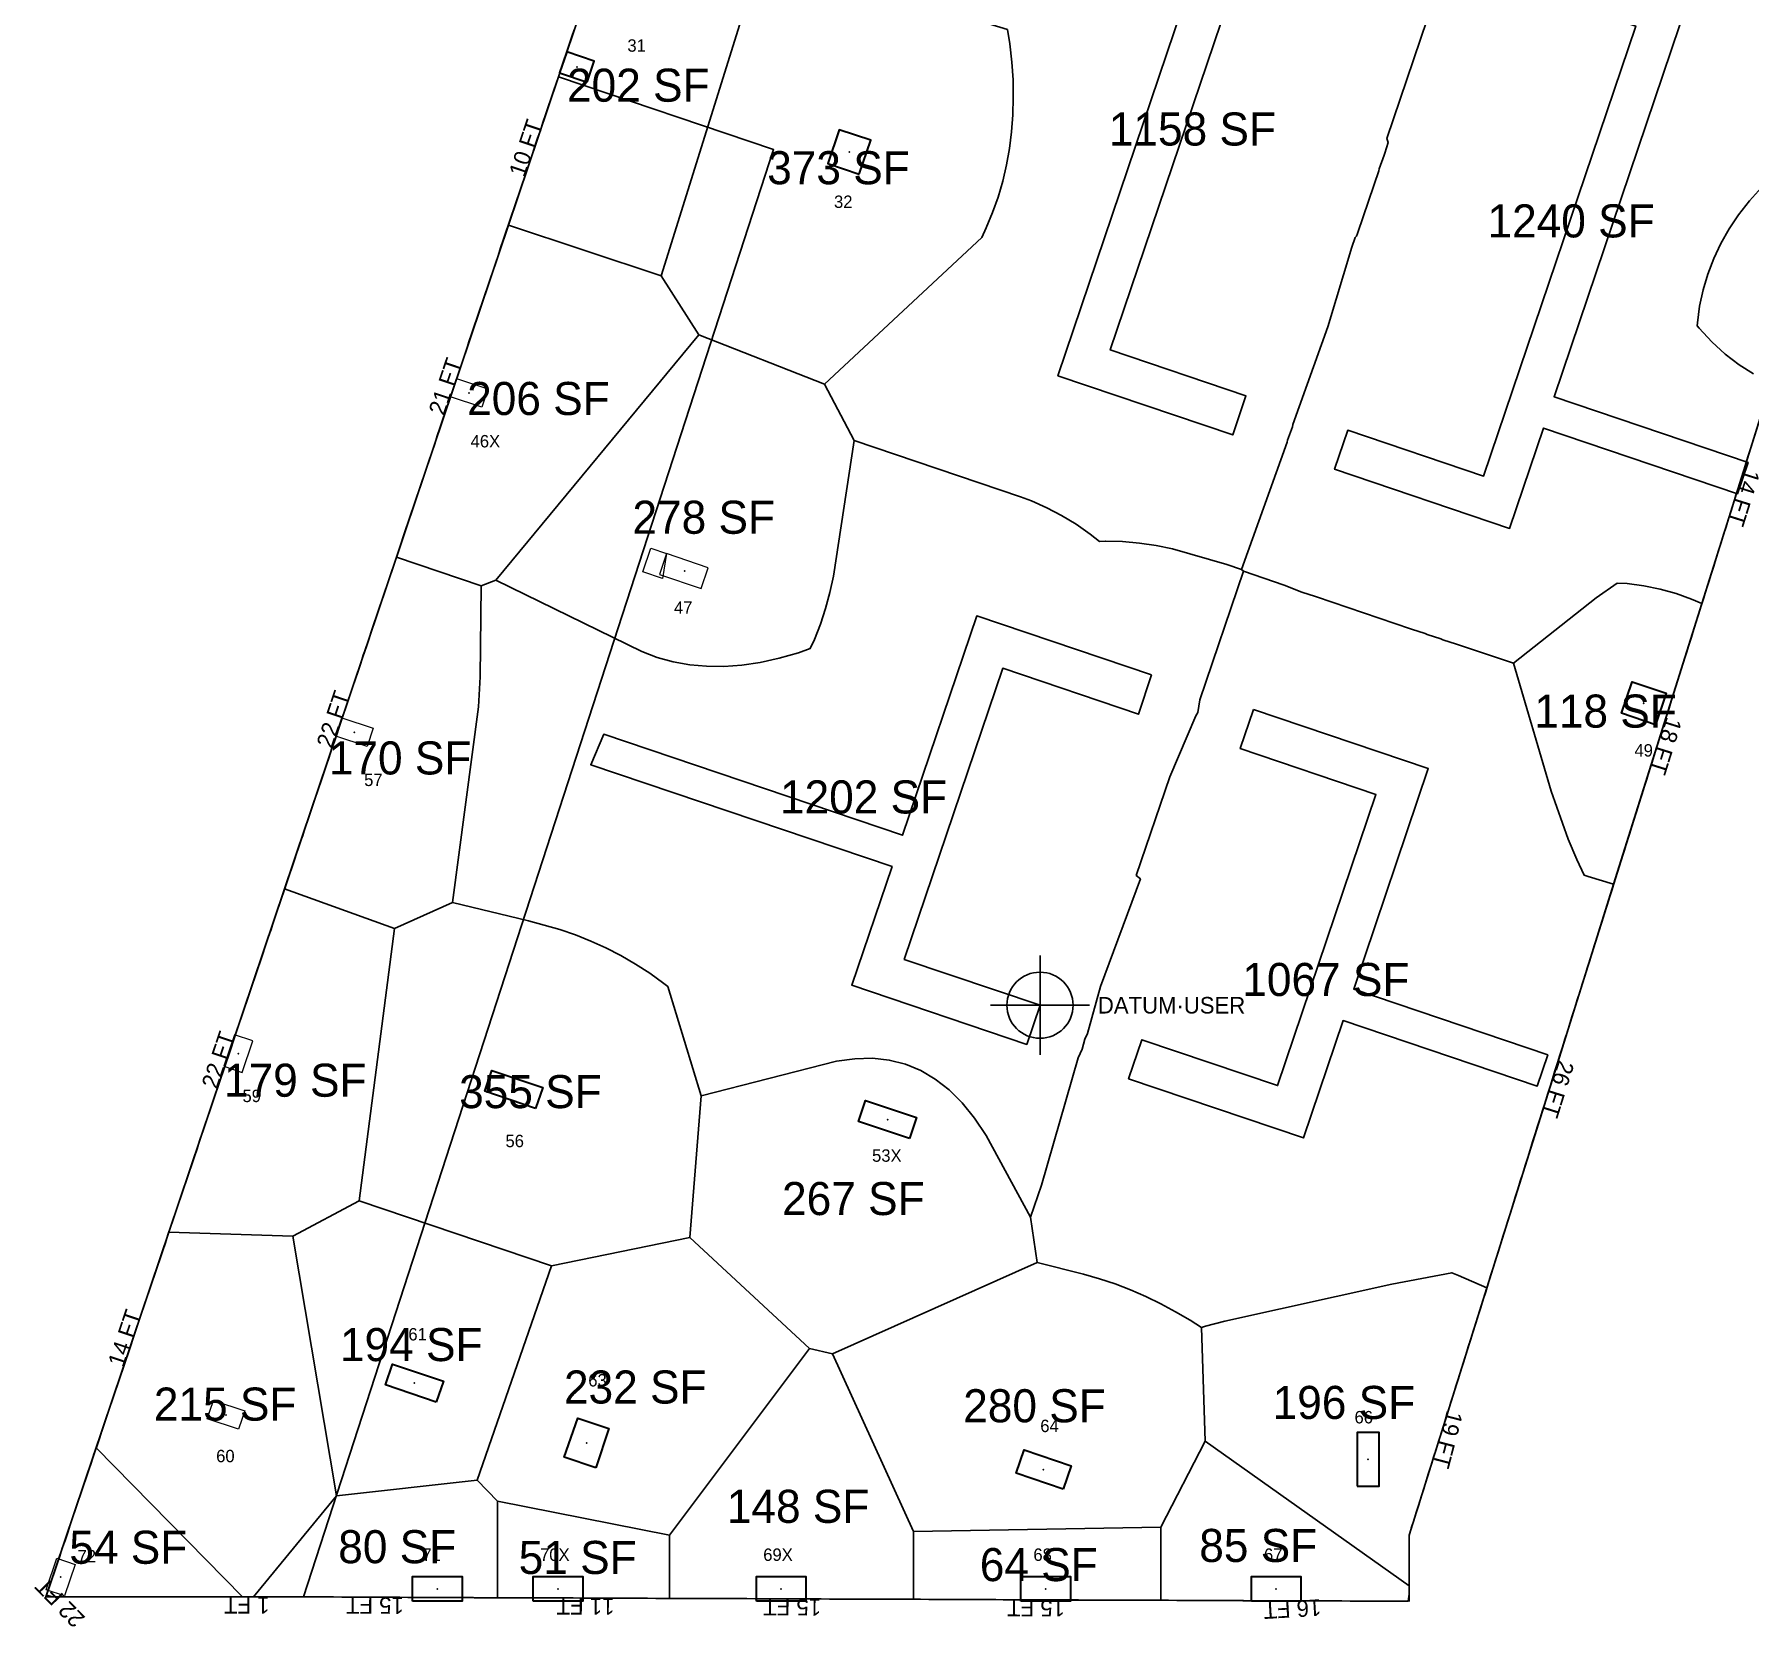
# Model space of a CAD drawing. Header units: metres. Extents: x 29 to 12657, y -13 to 49076.
# Drawn here: x 10442 to 11687, y 11982 to 13138 of the extents above; entities that cross this region are included whole.
import ezdxf
from ezdxf.enums import TextEntityAlignment as Align

# ---------------------------------------------------------------- set-up
doc = ezdxf.new("R2010")
doc.units = ezdxf.units.M
doc.layers.add('COL-IDEN', color=171, linetype='Continuous', lineweight=30)
doc.layers.add('COLS', color=52, linetype='Continuous', lineweight=20)
for name, color, linetype in [('FLOOR_4_AREA_LABELS', 3, 'Continuous'), ('FLOOR_4_BOUNDARY', 5, 'Continuous'), ('FLOOR_4_COLUMNS', 7, 'Continuous'), ('FLOOR_4_DATUM', 4, 'Continuous'), ('FLOOR_4_FASCADE_COLUMNS', 30, 'Continuous'), ('FLOOR_4_FASCADE_WALLS', 4, 'Continuous'), ('FLOOR_4_LARGE_TRIBUTARY', 6, 'Continuous'), ('FLOOR_4_TRIBUTARY_COL_14', 2, 'Continuous'), ('FLOOR_4_TRIBUTARY_COL_15', 2, 'Continuous'), ('FLOOR_4_TRIBUTARY_COL_16', 2, 'Continuous'), ('FLOOR_4_TRIBUTARY_COL_17', 2, 'Continuous'), ('FLOOR_4_TRIBUTARY_COL_18', 2, 'Continuous'), ('FLOOR_4_TRIBUTARY_COL_19', 2, 'Continuous'), ('FLOOR_4_TRIBUTARY_COL_20', 2, 'Continuous'), ('FLOOR_4_TRIBUTARY_COL_22', 2, 'Continuous'), ('FLOOR_4_TRIBUTARY_COL_23', 2, 'Continuous'), ('FLOOR_4_TRIBUTARY_COL_25', 2, 'Continuous'), ('FLOOR_4_TRIBUTARY_COL_28', 2, 'Continuous'), ('FLOOR_4_TRIBUTARY_COL_29', 2, 'Continuous'), ('FLOOR_4_TRIBUTARY_COL_30', 2, 'Continuous'), ('FLOOR_4_TRIBUTARY_COL_31', 2, 'Continuous'), ('FLOOR_4_TRIBUTARY_COL_47', 2, 'Continuous'), ('FLOOR_4_TRIBUTARY_COL_49', 2, 'Continuous'), ('FLOOR_4_TRIBUTARY_COL_54', 2, 'Continuous'), ('FLOOR_4_TRIBUTARY_COL_6', 2, 'Continuous'), ('FLOOR_4_TRIBUTARY_COL_7', 2, 'Continuous'), ('FLOOR_4_TRIBUTARY_COL_8', 2, 'Continuous'), ('FLOOR_4_TRIBUTARY_COL_9', 2, 'Continuous'), ('FLOOR_4_WALL_TRIBUTARY_49', 1, 'Continuous'), ('FLOOR_4_WALL_TRIBUTARY_50', 1, 'Continuous'), ('FLOOR_4_WALL_TRIBUTARY_51', 1, 'Continuous'), ('FLOOR_4_WALL_TRIBUTARY_52', 1, 'Continuous'), ('SLAB-BALCONY', 3, 'Continuous'), ('SLAB-RESIDENTIAL', 6, 'Continuous'), ('WALL', 4, 'Continuous')]:
    doc.layers.add(name, color=color, linetype=linetype)

msp = doc.modelspace()

# ---------------------------------------------------------------- linework, layer by layer
at = {"layer": 'COLS', "lineweight": 30}
for points in [[(10843.2, 13103.1), (10848.4, 13118.3), (10828.5, 13125), (10823.3, 13109.8)], [(11040.8, 13036.3), (11049.1, 13061), (11026.3, 13068.6), (11018, 13044)], [(11618.7, 12636.7), (11594.1, 12645.1), (11601.8, 12667.8), (11626.4, 12659.5)], [(10805.8, 12358.2), (10768.9, 12370.7), (10774, 12385.8), (10811, 12373.3)], [(11077.2, 12336.3), (11040.3, 12348.8), (11045.4, 12364), (11082.4, 12351.5)], [(10733.8, 12145.1), (10696.9, 12157.6), (10702, 12172.7), (10738.9, 12160.2)], [(10849.5, 12097.4), (10826.7, 12105), (10836.4, 12133.5), (10859.1, 12125.8)], [(11402.2, 12084.1), (11418.2, 12084.1), (11418.2, 12123.1), (11402.2, 12123.1)], [(11188.7, 12081.9), (11154.6, 12093.4), (11160.4, 12110.4), (11194.5, 12098.9)], [(10716.5, 12000.5), (10716.5, 12018.5), (10752.5, 12018.5), (10752.5, 12000.5)], [(10804.1, 12000.5), (10804.1, 12018.5), (10840.1, 12018.5), (10840.1, 12000.5)], [(10966.1, 12000.5), (10966.1, 12018.5), (11002.1, 12018.5), (11002.1, 12000.5)], [(11158.1, 12000.5), (11158.1, 12018.5), (11194.1, 12018.5), (11194.1, 12000.5)], [(11325.4, 12000.5), (11325.4, 12018.5), (11361.4, 12018.5), (11361.4, 12000.5)]]:
    msp.add_lwpolyline(points, close=True, dxfattribs=at)
at = {"layer": 'COLS'}
for points in [[(10823.6, 13110.6), (10829.4, 13127.7)], [(10766.8, 12867.2), (10744, 12874.8), (10748.5, 12888.1), (10771.2, 12880.4)], [(10898, 12742.9), (10883.7, 12747.7), (10889.5, 12764.8), (10900.8, 12761), (10895.7, 12745.8), (10926, 12735.6), (10931.2, 12750.7), (10900.8, 12761)], [(10683.5, 12620.9), (10660.8, 12628.5), (10665.2, 12641.8), (10688, 12634.1)], [(10592.9, 12384.4), (10600.6, 12407.2), (10587.3, 12411.6), (10579.6, 12388.9)], [(10590.3, 12125.4), (10567.5, 12133), (10572, 12146.3), (10594.8, 12138.6)], [(10464, 12004.4), (10450.7, 12008.9), (10458.4, 12031.7), (10471.7, 12027.2)]]:
    msp.add_lwpolyline(points, close=True, dxfattribs=at)
at = {"layer": 'FLOOR_4_BOUNDARY'}
msp.add_lwpolyline([(10822.4, 13107), (11008, 13656.2), (11028.3, 13716.2), (11115.7, 13716.2), (11637.7, 13716.2), (11636.2, 13598.2), (12634.3, 13596.3), (12634.2, 13052.2), (12634.2, 12926.2), (12519, 12926.2), (12519, 12926.2), (11715.8, 12926.2), (11439.9, 12048.5), (11439.9, 12000.5), (10637.5, 12003.6), (10450.4, 12003.6), (10822.4, 13107)], close=True, dxfattribs=at)
at = {"layer": 'FLOOR_4_COLUMNS'}
for p in [(10835.9, 13114), (11033.6, 13052.5), (10757.6, 12877.6), (10914.1, 12748.2), (11610.2, 12652.3), (10674.4, 12631.3), (10590.1, 12398), (10789.9, 12372), (11061.3, 12350.1), (10717.9, 12158.9), (10581.2, 12135.8), (10842.9, 12115.4), (11410.2, 12103.6), (11174.5, 12096.1), (10461.2, 12018.1), (10734.5, 12009.5), (10822.1, 12009.5), (10984.1, 12009.5), (11176.1, 12009.5), (11343.4, 12009.5)]:
    msp.add_point(p, dxfattribs=at)
at = {"layer": 'FLOOR_4_DATUM'}
for p, q in [((11172, 12397.1), (11172, 12469.1)), ((11136, 12433.1), (11208, 12433.1))]:
    msp.add_line(p, q, dxfattribs=at)
msp.add_circle((11172, 12433.1), 24, dxfattribs=at)
at = {"layer": 'FLOOR_4_FASCADE_COLUMNS'}
for points in [[(10822.4, 13107), (10824.3, 13112.7), (10826.2, 13118.4), (10828.1, 13124), (10830.1, 13129.7), (10832, 13135.4), (10833.9, 13141.1)], [(10786.3, 12999.8), (10788.2, 13005.5), (10790.1, 13011.2), (10792, 13016.9), (10793.9, 13022.6), (10795.8, 13028.3), (10797.8, 13033.9), (10799.7, 13039.6), (10801.6, 13045.3), (10803.5, 13051), (10805.4, 13056.7), (10807.3, 13062.4), (10809.3, 13068.1), (10811.2, 13073.7), (10813.1, 13079.4), (10815, 13085.1), (10816.9, 13090.8), (10818.8, 13096.5), (10820.8, 13102.2), (10822.4, 13107)], [(10705.8, 12761), (10707.7, 12766.7), (10709.6, 12772.4), (10711.5, 12778.1), (10713.4, 12783.8), (10715.3, 12789.5), (10717.3, 12795.1), (10719.2, 12800.8), (10721.1, 12806.5), (10723, 12812.2), (10724.9, 12817.9), (10726.8, 12823.6), (10728.8, 12829.3), (10730.7, 12834.9), (10732.6, 12840.6), (10734.5, 12846.3), (10736.4, 12852), (10738.3, 12857.7), (10740.3, 12863.4), (10742.2, 12869.1), (10744.1, 12874.7), (10746, 12880.4), (10747.9, 12886.1), (10749.8, 12891.8), (10751.8, 12897.5), (10753.7, 12903.2), (10755.6, 12908.9), (10757.5, 12914.5), (10759.4, 12920.2), (10761.3, 12925.9), (10763.3, 12931.6), (10765.2, 12937.3), (10767.1, 12943), (10769, 12948.7), (10770.9, 12954.3), (10772.8, 12960), (10774.8, 12965.7), (10776.7, 12971.4), (10778.6, 12977.1), (10780.5, 12982.8), (10782.4, 12988.5), (10784.3, 12994.1), (10786.3, 12999.8)], [(10623.3, 12516.5), (10625.3, 12522.2), (10627.2, 12527.9), (10629.1, 12533.6), (10631, 12539.3), (10632.9, 12545), (10634.8, 12550.7), (10636.8, 12556.3), (10638.7, 12562), (10640.6, 12567.7), (10642.5, 12573.4), (10644.4, 12579.1), (10646.3, 12584.8), (10648.3, 12590.5), (10650.2, 12596.1), (10652.1, 12601.8), (10654, 12607.5), (10655.9, 12613.2), (10657.8, 12618.9), (10659.8, 12624.6), (10661.7, 12630.3), (10663.6, 12635.9), (10665.5, 12641.6), (10667.4, 12647.3), (10669.3, 12653), (10671.3, 12658.7), (10673.2, 12664.4), (10675.1, 12670.1), (10677, 12675.7), (10678.9, 12681.4), (10680.8, 12687.1), (10682.8, 12692.8), (10684.7, 12698.5), (10686.6, 12704.2), (10688.5, 12709.9), (10690.4, 12715.5), (10692.3, 12721.2), (10694.3, 12726.9), (10696.2, 12732.6), (10698.1, 12738.3), (10700, 12744), (10701.9, 12749.7), (10703.8, 12755.3), (10705.8, 12761)], [(11652, 12723.2), (11650.2, 12717.4), (11648.4, 12711.7), (11646.6, 12706), (11644.8, 12700.3), (11643, 12694.5), (11641.2, 12688.8), (11639.4, 12683.1), (11637.6, 12677.4), (11635.8, 12671.7), (11634, 12665.9), (11632.2, 12660.2), (11630.4, 12654.5), (11628.6, 12648.8), (11626.8, 12643), (11625, 12637.3), (11623.2, 12631.6), (11621.4, 12625.9), (11619.6, 12620.1), (11617.8, 12614.4), (11616, 12608.7), (11614.2, 12603), (11612.4, 12597.2), (11610.6, 12591.5), (11608.8, 12585.8), (11607, 12580.1), (11605.2, 12574.3), (11603.4, 12568.6), (11601.6, 12562.9), (11599.8, 12557.2), (11598, 12551.4), (11596.2, 12545.7), (11594.4, 12540), (11592.6, 12534.3), (11590.8, 12528.6), (11589, 12522.8)], [(10539, 12266.4), (10540.9, 12272.1), (10542.8, 12277.7), (10544.8, 12283.4), (10546.7, 12289.1), (10548.6, 12294.8), (10550.5, 12300.5), (10552.4, 12306.2), (10554.3, 12311.9), (10556.3, 12317.5), (10558.2, 12323.2), (10560.1, 12328.9), (10562, 12334.6), (10563.9, 12340.3), (10565.8, 12346), (10567.8, 12351.7), (10569.7, 12357.3), (10571.6, 12363), (10573.5, 12368.7), (10575.4, 12374.4), (10577.3, 12380.1), (10579.3, 12385.8), (10581.2, 12391.5), (10583.1, 12397.1), (10585, 12402.8), (10586.9, 12408.5), (10588.8, 12414.2), (10590.8, 12419.9), (10592.7, 12425.6), (10594.6, 12431.3), (10596.5, 12436.9), (10598.4, 12442.6), (10600.3, 12448.3), (10602.3, 12454), (10604.2, 12459.7), (10606.1, 12465.4), (10608, 12471.1), (10609.9, 12476.7), (10611.8, 12482.4), (10613.8, 12488.1), (10615.7, 12493.8), (10617.6, 12499.5), (10619.5, 12505.2), (10621.4, 12510.9), (10623.3, 12516.5)], [(10487.3, 12112.9), (10489.2, 12118.6), (10491.1, 12124.2), (10493, 12129.9), (10494.9, 12135.6), (10496.8, 12141.3), (10498.8, 12147), (10500.7, 12152.7), (10502.6, 12158.4), (10504.5, 12164), (10506.4, 12169.7), (10508.3, 12175.4), (10510.3, 12181.1), (10512.2, 12186.8), (10514.1, 12192.5), (10516, 12198.2), (10517.9, 12203.8), (10519.8, 12209.5), (10521.8, 12215.2), (10523.7, 12220.9), (10525.6, 12226.6), (10527.5, 12232.3), (10529.4, 12238), (10531.3, 12243.6), (10533.3, 12249.3), (10535.2, 12255), (10537.1, 12260.7), (10539, 12266.4)], [(11495.5, 12225.2), (11493.7, 12219.5), (11491.9, 12213.7), (11490.1, 12208), (11488.3, 12202.3), (11486.5, 12196.6), (11484.7, 12190.8), (11482.9, 12185.1), (11481.1, 12179.4), (11479.3, 12173.7), (11477.5, 12167.9), (11475.7, 12162.2), (11473.9, 12156.5), (11472.1, 12150.8), (11470.3, 12145), (11468.5, 12139.3), (11466.7, 12133.6), (11464.9, 12127.9), (11463.1, 12122.2), (11461.3, 12116.4), (11459.5, 12110.7), (11457.7, 12105), (11455.9, 12099.3), (11454.1, 12093.5), (11452.3, 12087.8), (11450.5, 12082.1), (11448.7, 12076.4), (11446.9, 12070.6), (11445.1, 12064.9), (11443.3, 12059.2), (11441.5, 12053.5), (11439.9, 12047.7), (11439.9, 12041.7), (11439.9, 12035.7), (11439.9, 12029.7), (11439.9, 12023.7), (11439.9, 12017.7), (11439.9, 12011.7)], [(10593.2, 12003.6), (10587.2, 12003.6), (10581.2, 12003.6), (10575.2, 12003.6), (10569.2, 12003.6), (10563.2, 12003.6), (10557.2, 12003.6), (10551.2, 12003.6), (10545.2, 12003.6), (10539.2, 12003.6), (10533.2, 12003.6), (10527.2, 12003.6), (10521.2, 12003.6), (10515.2, 12003.6), (10509.2, 12003.6), (10503.2, 12003.6), (10497.2, 12003.6), (10491.2, 12003.6), (10485.2, 12003.6), (10479.2, 12003.6), (10473.2, 12003.6), (10467.2, 12003.6), (10461.2, 12003.6), (10455.2, 12003.6), (10450.8, 12004.8), (10452.8, 12010.5), (10454.7, 12016.2), (10456.6, 12021.9), (10458.5, 12027.6), (10460.4, 12033.3), (10462.3, 12039), (10464.3, 12044.6), (10466.2, 12050.3), (10468.1, 12056), (10470, 12061.7), (10471.9, 12067.4), (10473.8, 12073.1), (10475.8, 12078.8), (10477.7, 12084.4), (10479.6, 12090.1), (10481.5, 12095.8), (10483.4, 12101.5), (10485.3, 12107.2), (10487.3, 12112.9)], [(10599.2, 12003.6), (10593.2, 12003.6)], [(10779.2, 12003.1), (10773.2, 12003.1), (10767.2, 12003.1), (10761.2, 12003.1), (10755.2, 12003.2), (10749.2, 12003.2), (10743.2, 12003.2), (10737.2, 12003.2), (10731.2, 12003.3), (10725.2, 12003.3), (10719.2, 12003.3), (10713.2, 12003.3), (10707.2, 12003.4), (10701.2, 12003.4), (10695.2, 12003.4), (10689.2, 12003.4), (10683.2, 12003.5), (10677.2, 12003.5), (10671.2, 12003.5), (10665.2, 12003.5), (10659.2, 12003.6), (10653.2, 12003.6), (10647.2, 12003.6), (10641.2, 12003.6), (10635.2, 12003.6), (10629.2, 12003.6), (10623.2, 12003.6), (10617.2, 12003.6), (10611.2, 12003.6), (10605.2, 12003.6), (10599.2, 12003.6)], [(11439.9, 12011.7), (11439.9, 12005.7), (11439.2, 12000.5), (11433.2, 12000.5), (11427.2, 12000.5), (11421.2, 12000.5), (11415.2, 12000.6), (11409.2, 12000.6), (11403.2, 12000.6), (11397.2, 12000.6), (11391.2, 12000.7), (11385.2, 12000.7), (11379.2, 12000.7), (11373.2, 12000.7), (11367.2, 12000.8), (11361.2, 12000.8), (11355.2, 12000.8), (11349.2, 12000.8), (11343.2, 12000.8), (11337.2, 12000.9), (11331.2, 12000.9), (11325.2, 12000.9), (11319.2, 12000.9), (11313.2, 12001), (11307.2, 12001), (11301.2, 12001), (11295.2, 12001), (11289.2, 12001.1), (11283.2, 12001.1), (11277.2, 12001.1), (11271.2, 12001.1), (11265.2, 12001.2), (11259.2, 12001.2)], [(10905.2, 12002.6), (10899.2, 12002.6), (10893.2, 12002.6), (10887.2, 12002.7), (10881.2, 12002.7), (10875.2, 12002.7), (10869.2, 12002.7), (10863.2, 12002.7), (10857.2, 12002.8), (10851.2, 12002.8), (10845.2, 12002.8), (10839.2, 12002.8), (10833.2, 12002.9), (10827.2, 12002.9), (10821.2, 12002.9), (10815.2, 12002.9), (10809.2, 12003), (10803.2, 12003), (10797.2, 12003), (10791.2, 12003), (10785.2, 12003.1), (10779.2, 12003.1)], [(11079.2, 12001.9), (11073.2, 12001.9), (11067.2, 12001.9), (11061.2, 12002), (11055.2, 12002), (11049.2, 12002), (11043.2, 12002), (11037.2, 12002.1), (11031.2, 12002.1), (11025.2, 12002.1), (11019.2, 12002.1), (11013.2, 12002.2), (11007.2, 12002.2), (11001.2, 12002.2), (10995.2, 12002.2), (10989.2, 12002.2), (10983.2, 12002.3), (10977.2, 12002.3), (10971.2, 12002.3), (10965.2, 12002.3), (10959.2, 12002.4), (10953.2, 12002.4), (10947.2, 12002.4), (10941.2, 12002.4), (10935.2, 12002.5), (10929.2, 12002.5), (10923.2, 12002.5), (10917.2, 12002.5), (10911.2, 12002.6), (10905.2, 12002.6)], [(11259.2, 12001.2), (11253.2, 12001.2), (11247.2, 12001.2), (11241.2, 12001.3), (11235.2, 12001.3), (11229.2, 12001.3), (11223.2, 12001.3), (11217.2, 12001.3), (11211.2, 12001.4), (11205.2, 12001.4), (11199.2, 12001.4), (11193.2, 12001.4), (11187.2, 12001.5), (11181.2, 12001.5), (11175.2, 12001.5), (11169.2, 12001.5), (11163.2, 12001.6), (11157.2, 12001.6), (11151.2, 12001.6), (11145.2, 12001.6), (11139.2, 12001.7), (11133.2, 12001.7), (11127.2, 12001.7), (11121.2, 12001.7), (11115.2, 12001.7), (11109.2, 12001.8), (11103.2, 12001.8), (11097.2, 12001.8), (11091.2, 12001.8), (11085.2, 12001.9), (11079.2, 12001.9)]]:
    msp.add_lwpolyline(points, dxfattribs=at)
at = {"layer": 'FLOOR_4_FASCADE_WALLS'}
for points in [[(11687.9, 12837.6), (11686.1, 12831.9), (11684.4, 12826.2), (11682.6, 12820.5), (11680.8, 12814.8), (11679, 12809), (11677.2, 12803.3), (11675.4, 12797.6), (11673.6, 12791.9), (11671.8, 12786.1), (11670, 12780.4), (11668.2, 12774.7), (11666.4, 12769), (11664.6, 12763.2), (11662.8, 12757.5), (11661, 12751.8), (11659.2, 12746.1), (11657.4, 12740.3), (11655.6, 12734.6), (11653.8, 12728.9), (11652, 12723.2)], [(11589, 12522.8), (11587.2, 12517.1), (11585.4, 12511.4), (11583.6, 12505.7), (11581.8, 12499.9), (11580, 12494.2), (11578.2, 12488.5), (11576.4, 12482.8), (11574.6, 12477), (11572.8, 12471.3), (11571, 12465.6), (11569.2, 12459.9), (11567.4, 12454.1), (11565.6, 12448.4), (11563.8, 12442.7), (11562, 12437), (11560.2, 12431.2), (11558.4, 12425.5), (11556.6, 12419.8), (11554.8, 12414.1), (11553, 12408.4), (11551.2, 12402.6), (11549.4, 12396.9), (11547.6, 12391.2), (11545.8, 12385.5), (11544, 12379.7), (11542.2, 12374), (11540.4, 12368.3), (11538.6, 12362.6), (11536.8, 12356.8), (11535, 12351.1), (11533.2, 12345.4), (11531.4, 12339.7), (11529.6, 12333.9), (11527.8, 12328.2), (11526, 12322.5), (11524.2, 12316.8), (11522.4, 12311), (11520.6, 12305.3), (11518.8, 12299.6), (11517, 12293.9), (11515.2, 12288.1), (11513.4, 12282.4), (11511.6, 12276.7), (11509.8, 12271), (11508, 12265.3), (11506.2, 12259.5), (11504.5, 12253.8), (11502.7, 12248.1), (11500.9, 12242.4), (11499.1, 12236.6), (11497.3, 12230.9), (11495.5, 12225.2)]]:
    msp.add_lwpolyline(points, dxfattribs=at)
at = {"layer": 'FLOOR_4_LARGE_TRIBUTARY'}
for points in [[(10961.4, 13209.3), (10969.8, 13195.8), (10897.1, 12962.6), (10786.1, 12999.4), (10822.4, 13107), (10867.7, 13241), (10961.4, 13209.3)], [(10969.8, 13195.8), (11148.4, 13141.3), (11150, 13130.9), (11151.5, 13117.7), (11152.4, 13104.8), (11152.6, 13092), (11152.3, 13079.5), (11151.4, 13067.1), (11149.8, 13055), (11147.7, 13043), (11144.9, 13031.3), (11141.6, 13019.7), (11137.6, 13008.4), (11133, 12997.3), (11129.7, 12990.3), (11015.6, 12883.9), (10924.3, 12919.8), (10897.1, 12962.6), (10969.8, 13195.8)], [(10897.1, 12962.6), (10924.3, 12919.8), (10776.9, 12741.6), (10766.4, 12737.4), (10704.8, 12758.3), (10786.1, 12999.4), (10897.1, 12962.6)], [(10776.9, 12741.6), (10924.3, 12919.8), (11015.6, 12883.9), (11037.1, 12842.9), (11022, 12744.5), (11019.5, 12732.7), (11016.4, 12721.1), (11012.6, 12709.7), (11008.2, 12698.6), (11005.2, 12692.1), (10996.7, 12689), (10982.6, 12685), (10968.9, 12681.9), (10955.6, 12679.9), (10942.6, 12679), (10930, 12679.1), (10917.7, 12680.2), (10905.8, 12682.4), (10894.2, 12685.6), (10883, 12689.9), (10776.9, 12741.6)], [(10898.9, 12449), (10888.7, 12456.3), (10878.3, 12463), (10867.7, 12469.1), (10856.9, 12474.7), (10845.9, 12479.7), (10834.8, 12484.1), (10823.4, 12488), (10800.8, 12494.4), (10745.5, 12507.6), (10764.3, 12649.7), (10765.7, 12671.4), (10766.4, 12737.4), (10776.9, 12741.6), (10883, 12689.9), (10894.2, 12685.6), (10905.8, 12682.4), (10917.7, 12680.2), (10930, 12679.1), (10942.6, 12679), (10955.6, 12679.9), (10968.9, 12681.9), (10982.6, 12685), (10996.7, 12689), (11005.2, 12692.1), (11008.2, 12698.6), (11012.6, 12709.7), (11016.4, 12721.1), (11019.5, 12732.7), (11022, 12744.5), (11037.1, 12842.9), (11157.9, 12802.1), (11165.9, 12799.1), (11176.9, 12794.2), (11187.6, 12788.6), (11198.2, 12782.2), (11208.4, 12775.1), (11215.1, 12769.8), (11219.4, 12770), (11231.9, 12769.7), (11244.2, 12768.6), (11256.3, 12766.8), (11268.1, 12764.3), (11307.7, 12753), (11318.2, 12749.4), (11319.7, 12748.1), (11288.1, 12654.8), (11286.5, 12645.6), (11285, 12643.2), (11266.2, 12599), (11241.9, 12527.3), (11244.9, 12524.8), (11215.9, 12446.6), (11206.4, 12412.5), (11204.6, 12408.5), (11202.6, 12401.1), (11199.8, 12394.9), (11173.1, 12302.6), (11165.2, 12279.3), (11132.8, 12338.5), (11124.4, 12351.2), (11115.5, 12362.3), (11106, 12371.7), (11096, 12379.5), (11085.4, 12385.7), (11074.3, 12390.3), (11062.6, 12393.3), (11050.4, 12394.6), (11037.7, 12394.3), (11024.3, 12392.4), (10926.1, 12367.3), (10901.9, 12446.7), (10898.9, 12449)], [(10766.4, 12737.4), (10765.7, 12671.4), (10764.3, 12649.7), (10745.5, 12507.6), (10703.5, 12488.9), (10623.7, 12517.7), (10704.8, 12758.3), (10766.4, 12737.4)], [(11289.2, 12199.2), (11281, 12204.4), (11270.4, 12210.6), (11259.7, 12216.4), (11248.8, 12221.7), (11237.7, 12226.5), (11226.5, 12230.8), (11215.2, 12234.6), (11203.6, 12238), (11170, 12246.4), (11165.2, 12279.3), (11173.1, 12302.6), (11199.8, 12394.9), (11202.6, 12401.1), (11204.6, 12408.5), (11206.4, 12412.5), (11215.9, 12446.6), (11244.9, 12524.8), (11241.9, 12527.3), (11266.2, 12599), (11285, 12643.2), (11286.5, 12645.6), (11288.1, 12654.8), (11319.7, 12748.1), (11349.3, 12738.1), (11362, 12733), (11372, 12729.7), (11373.4, 12729.2), (11383.4, 12725.9), (11384.8, 12725.3), (11394.8, 12722), (11396.1, 12721.5), (11406.1, 12718.2), (11407.5, 12717.6), (11417.5, 12714.3), (11418.9, 12713.8), (11428.9, 12710.5), (11430.2, 12709.9), (11440.2, 12706.6), (11441.6, 12706.1), (11451.6, 12702.8), (11453, 12702.3), (11463, 12699), (11464.3, 12698.4), (11474.3, 12695.1), (11475.7, 12694.6), (11515.6, 12681.4), (11543, 12588.6), (11555.4, 12553.7), (11561.6, 12538.9), (11567, 12527.5), (11569.8, 12526.5), (11588.4, 12520.9), (11554.6, 12413.3), (11545.6, 12384.6), (11540.8, 12369.4), (11496.3, 12228), (11475.7, 12237), (11470.9, 12238.9), (11427.5, 12230.7), (11306.1, 12203.8), (11292.2, 12200.1), (11289.2, 12199.2)], [(11567, 12527.5), (11561.6, 12538.9), (11555.4, 12553.7), (11543, 12588.6), (11515.6, 12681.4), (11575.8, 12728.9), (11591, 12739.5), (11598.1, 12739.1), (11610.2, 12737.5), (11622.1, 12735.2), (11633.7, 12732), (11645, 12727.9), (11652.4, 12724.7), (11588.4, 12520.9), (11569.8, 12526.5), (11567, 12527.5)], [(10703.5, 12488.9), (10677.8, 12291.2), (10629.6, 12265.4), (10539.7, 12268.5), (10623.7, 12517.7), (10703.5, 12488.9)], [(10677.8, 12291.2), (10703.5, 12488.9), (10745.5, 12507.6), (10800.8, 12494.4), (10823.4, 12488), (10834.8, 12484.1), (10845.9, 12479.7), (10856.9, 12474.7), (10867.7, 12469.1), (10878.3, 12463), (10888.7, 12456.3), (10898.9, 12449), (10901.9, 12446.7), (10926.1, 12367.3), (10917.9, 12264.6), (10817.5, 12243.9), (10677.8, 12291.2)], [(10926.1, 12367.3), (11024.3, 12392.4), (11037.7, 12394.3), (11050.4, 12394.6), (11062.6, 12393.3), (11074.3, 12390.3), (11085.4, 12385.7), (11096, 12379.5), (11106, 12371.7), (11115.5, 12362.3), (11124.4, 12351.2), (11132.8, 12338.5), (11165.2, 12279.3), (11170, 12246.4), (11021.4, 12180.1), (11004.6, 12183.9), (10917.9, 12264.6), (10926.1, 12367.3)], [(10677.8, 12291.2), (10817.5, 12243.9), (10763.4, 12088.3), (10661.4, 12077), (10629.6, 12265.4), (10677.8, 12291.2)], [(10486.9, 12111.8), (10539.7, 12268.5), (10629.6, 12265.4), (10661.4, 12077), (10601, 12003.6), (10593.2, 12003.6), (10486.9, 12111.8)], [(10917.9, 12264.6), (11004.6, 12183.9), (10903.1, 12048.5), (10778.3, 12073.1), (10763.4, 12088.3), (10817.5, 12243.9), (10917.9, 12264.6)], [(11170, 12246.4), (11203.6, 12238), (11215.2, 12234.6), (11226.5, 12230.8), (11237.7, 12226.5), (11248.8, 12221.7), (11259.7, 12216.4), (11270.4, 12210.6), (11281, 12204.4), (11289.2, 12199.2), (11291.8, 12116.8), (11259.7, 12054.3), (11080.1, 12051.1), (11021.4, 12180.1), (11170, 12246.4)], [(11292.2, 12200.1), (11306.1, 12203.8), (11427.5, 12230.7), (11470.9, 12238.9), (11475.7, 12237), (11496.3, 12228), (11439.9, 12048.5), (11439.9, 12011.8), (11291.8, 12116.8), (11289.2, 12199.2), (11292.2, 12200.1)], [(10903.1, 12048.5), (11004.6, 12183.9), (11021.4, 12180.1), (11080.1, 12051.1), (11080.1, 12001.9), (10903.1, 12002.6), (10903.1, 12048.5)], [(11259.7, 12054.3), (11291.8, 12116.8), (11439.9, 12011.8), (11439.9, 12000.5), (11259.7, 12001.2), (11259.7, 12054.3)], [(10593.2, 12003.6), (10450.4, 12003.6), (10486.9, 12111.8), (10593.2, 12003.6)], [(10661.4, 12077), (10763.4, 12088.3), (10778.3, 12073.1), (10778.3, 12003.1), (10637.5, 12003.6), (10601, 12003.6), (10661.4, 12077)], [(10778.3, 12073.1), (10903.1, 12048.5), (10903.1, 12002.6), (10778.3, 12003.1), (10778.3, 12073.1)], [(11080.1, 12051.1), (11259.7, 12054.3), (11259.7, 12001.2), (11080.1, 12001.9), (11080.1, 12051.1)]]:
    msp.add_lwpolyline(points, close=True, dxfattribs=at)
for points in [[(11462.8, 13177.3), (11423.8, 13062.2), (11424.8, 13059.2), (11422.2, 13051.5), (11421.8, 13050.1), (11418.3, 13040.2), (11417.9, 13038.7), (11414.5, 13028.8), (11414.1, 13027.4), (11410.7, 13017.4), (11410.2, 13016), (11406.8, 13006.1), (11406.4, 13004.6), (11403, 12994.7), (11402.5, 12993.3), (11401.8, 12991.2), (11400.7, 12990.4), (11398.4, 12983.3), (11381, 12925.4), (11355.5, 12854.5), (11355.2, 12853), (11351.7, 12843.2), (11351.4, 12841.7), (11318.2, 12749.4), (11307.7, 12753), (11268.1, 12764.3), (11256.3, 12766.8), (11244.2, 12768.6), (11231.9, 12769.7), (11219.4, 12770), (11219.4, 12770), (11215.1, 12769.8), (11208.4, 12775.1), (11198.2, 12782.2), (11187.6, 12788.6), (11176.9, 12794.2), (11165.9, 12799.1), (11157.9, 12802.1), (11037.1, 12842.9), (11015.6, 12883.9), (11129.7, 12990.3), (11133, 12997.3), (11137.6, 13008.4), (11141.6, 13019.7), (11144.9, 13031.3), (11147.7, 13043), (11149.8, 13055), (11151.4, 13067.1), (11152.3, 13079.5), (11152.6, 13092), (11152.4, 13104.8), (11151.5, 13117.7), (11150, 13130.9), (11148.4, 13141.3)], [(11695, 12860.1), (11682.6, 12820.7), (11679.2, 12809.8), (11652.4, 12724.7), (11645, 12727.9), (11633.7, 12732), (11622.1, 12735.2), (11610.2, 12737.5), (11598.1, 12739.1), (11591, 12739.5), (11575.8, 12728.9), (11515.6, 12681.4), (11475.7, 12694.6), (11474.3, 12695.1), (11464.3, 12698.4), (11463, 12699), (11453, 12702.3), (11453, 12702.3), (11451.6, 12702.8), (11441.6, 12706.1), (11440.2, 12706.6), (11430.2, 12709.9), (11428.9, 12710.5), (11418.9, 12713.8), (11417.5, 12714.3), (11407.5, 12717.6), (11406.1, 12718.2), (11396.1, 12721.5), (11394.8, 12722), (11384.8, 12725.3), (11383.4, 12725.9), (11373.4, 12729.2), (11372, 12729.7), (11362, 12733), (11349.3, 12738.1), (11319.7, 12748.1), (11318.2, 12749.4), (11351.4, 12841.7), (11351.7, 12843.2), (11355.2, 12853), (11355.5, 12854.5), (11381, 12925.4), (11398.4, 12983.3), (11400.7, 12990.4), (11401.8, 12991.2), (11402.5, 12993.3), (11403, 12994.7), (11406.4, 13004.6), (11406.8, 13006.1), (11410.2, 13016), (11410.7, 13017.4), (11414.1, 13027.4), (11414.5, 13028.8), (11417.9, 13038.7), (11418.3, 13040.2), (11421.8, 13050.1), (11422.2, 13051.5), (11424.8, 13059.2), (11423.8, 13062.2), (11462.8, 13177.3)], [(11689.9, 12891.4), (11679.4, 12898), (11669.4, 12905.7), (11659.7, 12914.6), (11650.4, 12924.5), (11649.1, 12926.2), (11649.2, 12928.4), (11649.2, 12928.4), (11650.8, 12940.5), (11653.3, 12952.3), (11656.7, 12963.8), (11661, 12975), (11666.2, 12986), (11672.2, 12996.6), (11679.1, 13006.9), (11686.9, 13017), (11695.6, 13026.7)], [(11695.6, 13026.7), (11686.9, 13017), (11679.1, 13006.9), (11672.2, 12996.6), (11666.2, 12986), (11661, 12975), (11656.7, 12963.8), (11653.3, 12952.3), (11650.8, 12940.5), (11649.2, 12928.4), (11649.1, 12926.2), (11650.4, 12924.5), (11659.7, 12914.6), (11669.4, 12905.7), (11679.4, 12898), (11689.9, 12891.4)]]:
    msp.add_lwpolyline(points, dxfattribs=at)
at = {"layer": 'FLOOR_4_TRIBUTARY_COL_14'}
msp.add_lwpolyline([(10703.5, 12488.9), (10677.8, 12291.2), (10629.6, 12265.4), (10539.7, 12268.5), (10623.7, 12517.7), (10703.5, 12488.9)], close=True, dxfattribs=at)
at = {"layer": 'FLOOR_4_TRIBUTARY_COL_15'}
msp.add_lwpolyline([(11259.7, 12054.3), (11291.8, 12116.8), (11439.9, 12011.8), (11439.9, 12000.5), (11259.7, 12001.2), (11259.7, 12054.3)], close=True, dxfattribs=at)
at = {"layer": 'FLOOR_4_TRIBUTARY_COL_16'}
msp.add_lwpolyline([(10661.4, 12077), (10763.4, 12088.3), (10778.3, 12073.1), (10778.3, 12003.1), (10637.5, 12003.6), (10601, 12003.6), (10661.4, 12077)], close=True, dxfattribs=at)
at = {"layer": 'FLOOR_4_TRIBUTARY_COL_17'}
msp.add_lwpolyline([(11080.1, 12051.1), (11259.7, 12054.3), (11259.7, 12001.2), (11080.1, 12001.9), (11080.1, 12051.1)], close=True, dxfattribs=at)
at = {"layer": 'FLOOR_4_TRIBUTARY_COL_18'}
msp.add_lwpolyline([(10903.1, 12048.5), (11004.6, 12183.9), (11021.4, 12180.1), (11080.1, 12051.1), (11080.1, 12001.9), (10903.1, 12002.6), (10903.1, 12048.5)], close=True, dxfattribs=at)
at = {"layer": 'FLOOR_4_TRIBUTARY_COL_19'}
msp.add_lwpolyline([(10778.3, 12073.1), (10903.1, 12048.5), (10903.1, 12002.6), (10778.3, 12003.1), (10778.3, 12073.1)], close=True, dxfattribs=at)
at = {"layer": 'FLOOR_4_TRIBUTARY_COL_20'}
msp.add_lwpolyline([(10677.8, 12291.2), (10817.5, 12243.9), (10763.4, 12088.3), (10661.4, 12077), (10629.6, 12265.4), (10677.8, 12291.2)], close=True, dxfattribs=at)
at = {"layer": 'FLOOR_4_TRIBUTARY_COL_22'}
msp.add_lwpolyline([(10917.9, 12264.6), (11004.6, 12183.9), (10903.1, 12048.5), (10778.3, 12073.1), (10763.4, 12088.3), (10817.5, 12243.9), (10917.9, 12264.6)], close=True, dxfattribs=at)
at = {"layer": 'FLOOR_4_TRIBUTARY_COL_23'}
msp.add_lwpolyline([(10961.4, 13209.3), (10969.8, 13195.8), (10897.1, 12962.6), (10786.1, 12999.4), (10822.4, 13107), (10867.7, 13241), (10961.4, 13209.3)], close=True, dxfattribs=at)
at = {"layer": 'FLOOR_4_TRIBUTARY_COL_25'}
msp.add_lwpolyline([(10969.8, 13195.8), (11148.4, 13141.3), (11150, 13130.9), (11151.5, 13117.7), (11152.4, 13104.8), (11152.6, 13092), (11152.3, 13079.5), (11151.4, 13067.1), (11149.8, 13055), (11147.7, 13043), (11144.9, 13031.3), (11141.6, 13019.7), (11137.6, 13008.4), (11133, 12997.3), (11129.7, 12990.3), (11015.6, 12883.9), (10924.3, 12919.8), (10897.1, 12962.6), (10969.8, 13195.8)], close=True, dxfattribs=at)
at = {"layer": 'FLOOR_4_TRIBUTARY_COL_28'}
msp.add_lwpolyline([(10677.8, 12291.2), (10703.5, 12488.9), (10745.5, 12507.6), (10800.8, 12494.4), (10823.4, 12488), (10834.8, 12484.1), (10845.9, 12479.7), (10856.9, 12474.7), (10867.7, 12469.1), (10878.3, 12463), (10888.7, 12456.3), (10898.9, 12449), (10901.9, 12446.7), (10926.1, 12367.3), (10917.9, 12264.6), (10817.5, 12243.9), (10677.8, 12291.2)], close=True, dxfattribs=at)
at = {"layer": 'FLOOR_4_TRIBUTARY_COL_29'}
msp.add_lwpolyline([(10926.1, 12367.3), (11024.3, 12392.4), (11037.7, 12394.3), (11050.4, 12394.6), (11062.6, 12393.3), (11074.3, 12390.3), (11085.4, 12385.7), (11096, 12379.5), (11106, 12371.7), (11115.5, 12362.3), (11124.4, 12351.2), (11132.8, 12338.5), (11165.2, 12279.3), (11170, 12246.4), (11021.4, 12180.1), (11004.6, 12183.9), (10917.9, 12264.6), (10926.1, 12367.3)], close=True, dxfattribs=at)
at = {"layer": 'FLOOR_4_TRIBUTARY_COL_30'}
msp.add_lwpolyline([(11170, 12246.4), (11203.6, 12238), (11215.2, 12234.6), (11226.5, 12230.8), (11237.7, 12226.5), (11248.8, 12221.7), (11259.7, 12216.4), (11270.4, 12210.6), (11281, 12204.4), (11289.2, 12199.2), (11291.8, 12116.8), (11259.7, 12054.3), (11080.1, 12051.1), (11021.4, 12180.1), (11170, 12246.4)], close=True, dxfattribs=at)
at = {"layer": 'FLOOR_4_TRIBUTARY_COL_31'}
msp.add_lwpolyline([(11292.2, 12200.1), (11306.1, 12203.8), (11427.5, 12230.7), (11470.9, 12238.9), (11475.7, 12237), (11496.3, 12228), (11439.9, 12048.5), (11439.9, 12011.8), (11291.8, 12116.8), (11289.2, 12199.2), (11292.2, 12200.1)], close=True, dxfattribs=at)
at = {"layer": 'FLOOR_4_TRIBUTARY_COL_47'}
msp.add_lwpolyline([(11567, 12527.5), (11561.6, 12538.9), (11555.4, 12553.7), (11543, 12588.6), (11515.6, 12681.4), (11575.8, 12728.9), (11591, 12739.5), (11598.1, 12739.1), (11610.2, 12737.5), (11622.1, 12735.2), (11633.7, 12732), (11645, 12727.9), (11652.4, 12724.7), (11588.4, 12520.9), (11569.8, 12526.5), (11567, 12527.5)], close=True, dxfattribs=at)
at = {"layer": 'FLOOR_4_TRIBUTARY_COL_49'}
msp.add_lwpolyline([(11689.9, 12891.4), (11679.4, 12898), (11669.4, 12905.7), (11659.7, 12914.6), (11650.4, 12924.5), (11649.1, 12926.2), (11649.2, 12928.4), (11649.2, 12928.4), (11650.8, 12940.5), (11653.3, 12952.3), (11656.7, 12963.8), (11661, 12975), (11666.2, 12986), (11672.2, 12996.6), (11679.1, 13006.9), (11686.9, 13017), (11695.6, 13026.7)], dxfattribs=at)
at = {"layer": 'FLOOR_4_TRIBUTARY_COL_54'}
msp.add_lwpolyline([(10593.2, 12003.6), (10450.4, 12003.6), (10486.9, 12111.8), (10593.2, 12003.6)], close=True, dxfattribs=at)
at = {"layer": 'FLOOR_4_TRIBUTARY_COL_6'}
msp.add_lwpolyline([(10776.9, 12741.6), (10924.3, 12919.8), (11015.6, 12883.9), (11037.1, 12842.9), (11022, 12744.5), (11019.5, 12732.7), (11016.4, 12721.1), (11012.6, 12709.7), (11008.2, 12698.6), (11005.2, 12692.1), (10996.7, 12689), (10982.6, 12685), (10968.9, 12681.9), (10955.6, 12679.9), (10942.6, 12679), (10930, 12679.1), (10917.7, 12680.2), (10905.8, 12682.4), (10894.2, 12685.6), (10883, 12689.9), (10776.9, 12741.6)], close=True, dxfattribs=at)
at = {"layer": 'FLOOR_4_TRIBUTARY_COL_7'}
msp.add_lwpolyline([(10766.4, 12737.4), (10765.7, 12671.4), (10764.3, 12649.7), (10745.5, 12507.6), (10703.5, 12488.9), (10623.7, 12517.7), (10704.8, 12758.3), (10766.4, 12737.4)], close=True, dxfattribs=at)
at = {"layer": 'FLOOR_4_TRIBUTARY_COL_8'}
msp.add_lwpolyline([(10486.9, 12111.8), (10539.7, 12268.5), (10629.6, 12265.4), (10661.4, 12077), (10601, 12003.6), (10593.2, 12003.6), (10486.9, 12111.8)], close=True, dxfattribs=at)
at = {"layer": 'FLOOR_4_TRIBUTARY_COL_9'}
msp.add_lwpolyline([(10897.1, 12962.6), (10924.3, 12919.8), (10776.9, 12741.6), (10766.4, 12737.4), (10704.8, 12758.3), (10786.1, 12999.4), (10897.1, 12962.6)], close=True, dxfattribs=at)
at = {"layer": 'FLOOR_4_WALL_TRIBUTARY_49'}
for points in [[(11695, 12860.1), (11682.6, 12820.7), (11679.2, 12809.8), (11652.4, 12724.7), (11645, 12727.9), (11633.7, 12732), (11622.1, 12735.2), (11610.2, 12737.5), (11598.1, 12739.1), (11591, 12739.5), (11575.8, 12728.9), (11515.6, 12681.4), (11475.7, 12694.6), (11474.3, 12695.1), (11464.3, 12698.4), (11463, 12699), (11453, 12702.3), (11453, 12702.3), (11451.6, 12702.8), (11441.6, 12706.1), (11440.2, 12706.6), (11430.2, 12709.9), (11428.9, 12710.5), (11418.9, 12713.8), (11417.5, 12714.3), (11407.5, 12717.6), (11406.1, 12718.2), (11396.1, 12721.5), (11394.8, 12722), (11384.8, 12725.3), (11383.4, 12725.9), (11373.4, 12729.2), (11372, 12729.7), (11362, 12733), (11349.3, 12738.1), (11319.7, 12748.1), (11318.2, 12749.4), (11351.4, 12841.7), (11351.7, 12843.2), (11355.2, 12853), (11355.5, 12854.5), (11381, 12925.4), (11398.4, 12983.3), (11400.7, 12990.4), (11401.8, 12991.2), (11402.5, 12993.3), (11403, 12994.7), (11406.4, 13004.6), (11406.8, 13006.1), (11410.2, 13016), (11410.7, 13017.4), (11414.1, 13027.4), (11414.5, 13028.8), (11417.9, 13038.7), (11418.3, 13040.2), (11421.8, 13050.1), (11422.2, 13051.5), (11424.8, 13059.2), (11423.8, 13062.2), (11462.8, 13177.3)], [(11695.6, 13026.7), (11686.9, 13017), (11679.1, 13006.9), (11672.2, 12996.6), (11666.2, 12986), (11661, 12975), (11656.7, 12963.8), (11653.3, 12952.3), (11650.8, 12940.5), (11649.2, 12928.4), (11649.1, 12926.2), (11650.4, 12924.5), (11659.7, 12914.6), (11669.4, 12905.7), (11679.4, 12898), (11689.9, 12891.4)]]:
    msp.add_lwpolyline(points, dxfattribs=at)
at = {"layer": 'FLOOR_4_WALL_TRIBUTARY_50'}
msp.add_lwpolyline([(11462.8, 13177.3), (11423.8, 13062.2), (11424.8, 13059.2), (11422.2, 13051.5), (11421.8, 13050.1), (11418.3, 13040.2), (11417.9, 13038.7), (11414.5, 13028.8), (11414.1, 13027.4), (11410.7, 13017.4), (11410.2, 13016), (11406.8, 13006.1), (11406.4, 13004.6), (11403, 12994.7), (11402.5, 12993.3), (11401.8, 12991.2), (11400.7, 12990.4), (11398.4, 12983.3), (11381, 12925.4), (11355.5, 12854.5), (11355.2, 12853), (11351.7, 12843.2), (11351.4, 12841.7), (11318.2, 12749.4), (11307.7, 12753), (11268.1, 12764.3), (11256.3, 12766.8), (11244.2, 12768.6), (11231.9, 12769.7), (11219.4, 12770), (11219.4, 12770), (11215.1, 12769.8), (11208.4, 12775.1), (11198.2, 12782.2), (11187.6, 12788.6), (11176.9, 12794.2), (11165.9, 12799.1), (11157.9, 12802.1), (11037.1, 12842.9), (11015.6, 12883.9), (11129.7, 12990.3), (11133, 12997.3), (11137.6, 13008.4), (11141.6, 13019.7), (11144.9, 13031.3), (11147.7, 13043), (11149.8, 13055), (11151.4, 13067.1), (11152.3, 13079.5), (11152.6, 13092), (11152.4, 13104.8), (11151.5, 13117.7), (11150, 13130.9), (11148.4, 13141.3)], dxfattribs=at)
at = {"layer": 'FLOOR_4_WALL_TRIBUTARY_51'}
msp.add_lwpolyline([(11289.2, 12199.2), (11281, 12204.4), (11270.4, 12210.6), (11259.7, 12216.4), (11248.8, 12221.7), (11237.7, 12226.5), (11226.5, 12230.8), (11215.2, 12234.6), (11203.6, 12238), (11170, 12246.4), (11165.2, 12279.3), (11173.1, 12302.6), (11199.8, 12394.9), (11202.6, 12401.1), (11204.6, 12408.5), (11206.4, 12412.5), (11215.9, 12446.6), (11244.9, 12524.8), (11241.9, 12527.3), (11266.2, 12599), (11285, 12643.2), (11286.5, 12645.6), (11288.1, 12654.8), (11319.7, 12748.1), (11349.3, 12738.1), (11362, 12733), (11372, 12729.7), (11373.4, 12729.2), (11383.4, 12725.9), (11384.8, 12725.3), (11394.8, 12722), (11396.1, 12721.5), (11406.1, 12718.2), (11407.5, 12717.6), (11417.5, 12714.3), (11418.9, 12713.8), (11428.9, 12710.5), (11430.2, 12709.9), (11440.2, 12706.6), (11441.6, 12706.1), (11451.6, 12702.8), (11453, 12702.3), (11463, 12699), (11464.3, 12698.4), (11474.3, 12695.1), (11475.7, 12694.6), (11515.6, 12681.4), (11543, 12588.6), (11555.4, 12553.7), (11561.6, 12538.9), (11567, 12527.5), (11569.8, 12526.5), (11588.4, 12520.9), (11554.6, 12413.3), (11545.6, 12384.6), (11540.8, 12369.4), (11496.3, 12228), (11475.7, 12237), (11470.9, 12238.9), (11427.5, 12230.7), (11306.1, 12203.8), (11292.2, 12200.1), (11289.2, 12199.2)], close=True, dxfattribs=at)
at = {"layer": 'FLOOR_4_WALL_TRIBUTARY_52'}
msp.add_lwpolyline([(10898.9, 12449), (10888.7, 12456.3), (10878.3, 12463), (10867.7, 12469.1), (10856.9, 12474.7), (10845.9, 12479.7), (10834.8, 12484.1), (10823.4, 12488), (10800.8, 12494.4), (10745.5, 12507.6), (10764.3, 12649.7), (10765.7, 12671.4), (10766.4, 12737.4), (10776.9, 12741.6), (10883, 12689.9), (10894.2, 12685.6), (10905.8, 12682.4), (10917.7, 12680.2), (10930, 12679.1), (10942.6, 12679), (10955.6, 12679.9), (10968.9, 12681.9), (10982.6, 12685), (10996.7, 12689), (11005.2, 12692.1), (11008.2, 12698.6), (11012.6, 12709.7), (11016.4, 12721.1), (11019.5, 12732.7), (11022, 12744.5), (11037.1, 12842.9), (11157.9, 12802.1), (11165.9, 12799.1), (11176.9, 12794.2), (11187.6, 12788.6), (11198.2, 12782.2), (11208.4, 12775.1), (11215.1, 12769.8), (11219.4, 12770), (11231.9, 12769.7), (11244.2, 12768.6), (11256.3, 12766.8), (11268.1, 12764.3), (11307.7, 12753), (11318.2, 12749.4), (11319.7, 12748.1), (11288.1, 12654.8), (11286.5, 12645.6), (11285, 12643.2), (11266.2, 12599), (11241.9, 12527.3), (11244.9, 12524.8), (11215.9, 12446.6), (11206.4, 12412.5), (11204.6, 12408.5), (11202.6, 12401.1), (11199.8, 12394.9), (11173.1, 12302.6), (11165.2, 12279.3), (11132.8, 12338.5), (11124.4, 12351.2), (11115.5, 12362.3), (11106, 12371.7), (11096, 12379.5), (11085.4, 12385.7), (11074.3, 12390.3), (11062.6, 12393.3), (11050.4, 12394.6), (11037.7, 12394.3), (11024.3, 12392.4), (10926.1, 12367.3), (10901.9, 12446.7), (10898.9, 12449)], close=True, dxfattribs=at)
at = {"layer": 'SLAB-BALCONY'}
msp.add_lwpolyline([(10637.5, 12003.6), (10450.4, 12003.6), (10822.4, 13107), (10978.6, 13054.2)], close=True, dxfattribs=at)
at = {"layer": 'SLAB-RESIDENTIAL'}
msp.add_lwpolyline([(10637.5, 12003.6), (10978.6, 13054.2), (10822.4, 13107), (11008, 13656.2), (11115.7, 13656.2), (11115.7, 13716.2), (11637.7, 13716.2), (11636.2, 13598.2), (12634.3, 13596.3), (12634.2, 13052.2), (12520.2, 13052.2), (12519, 12926.2), (11715.8, 12926.2), (11439.9, 12048.5), (11439.9, 12000.5)], close=True, dxfattribs=at)
at = {"layer": 'WALL'}
for points in [[(11314.7, 13273.7), (11441.6, 13230.8), (11431.9, 13202.1), (11333.4, 13235.4), (11223, 12908.8), (11321.5, 12875.5), (11311.9, 12847.1), (11185, 12890)], [(11515.5, 13205.8), (11642.5, 13162.9), (11545.1, 12874.7), (11686, 12827.1), (11678.3, 12804.3), (11537.4, 12852), (11512.8, 12779.2), (11385.8, 12822.1), (11395.4, 12850.5), (11494, 12817.2), (11604.4, 13143.8), (11505.8, 13177.1)], [(11253, 12672.8), (11243.6, 12644.3), (11144.9, 12677.7), (11073.5, 12466.4), (11172, 12433.1), (11162.4, 12404.7), (11035.4, 12447.6), (11064.6, 12533.8), (10845.9, 12607.6), (10855.3, 12629.8), (11072.3, 12556.5), (11126.1, 12715.7)], [(11326.9, 12647.8), (11453.8, 12604.9), (11399.7, 12444.8), (11540.6, 12397.1), (11532.9, 12374.4), (11392, 12422), (11363.2, 12336.8), (11236.3, 12379.7), (11245.9, 12408.1), (11344.4, 12374.8), (11415.8, 12586.1), (11317.3, 12619.4)]]:
    msp.add_lwpolyline(points, close=True, dxfattribs=at)

# ---------------------------------------------------------------- texts
at = {"layer": 'COL-IDEN', "char_height": 9, "attachment_point": 1}
for s, insert, width in [('31', (10872.5, 13134.2), 16.968), ('32', (11022.5, 13020.8), 16.968), ('46X', (10758.7, 12847), 26.967), ('47', (10906.3, 12726.2), 16.968), ('49', (11603.5, 12622.6), 16.968), ('57', (10681.4, 12601.2), 16.968), ('59', (10593.1, 12371.8), 16.968), ('56', (10784, 12339.1), 16.968), ('53X', (11050.1, 12328.5), 26.967), ('61', (10713.5, 12198.8), 16.968), ('63', (10844.1, 12165.4), 16.968), ('64', (11172.2, 12132.3), 19.998), ('66', (11400.3, 12138.6), 16.968), ('60', (10574, 12110.4), 16.968), ('72', (10473.4, 12037.7), 16.968), ('71', (10723.7, 12038.8), 16.968), ('70X', (10809.1, 12038.8), 26.967), ('69X', (10971.1, 12038.8), 26.967), ('68', (11167.2, 12038.8), 16.968), ('67', (11334.6, 12038.8), 16.968)]:
    msp.add_mtext(s, dxfattribs=dict(at, insert=insert, width=width))
at = {"layer": 'FLOOR_4_AREA_LABELS'}
for s, p in [('202 SF', (10880.4, 13100.9)), ('1158 SF', (11282.6, 13069.1)), ('373 SF', (11025.7, 13041)), ('1240 SF', (11557.5, 13002.4)), ('206 SF', (10807.9, 12873.5)), ('278 SF', (10927.9, 12787.3)), ('118 SF', (11582.5, 12646.6)), ('170 SF', (10707.5, 12612.6)), ('1202 SF', (11043.9, 12584.3)), ('1067 SF', (11379.5, 12451.8)), ('179 SF', (10631.4, 12378.7)), ('355 SF', (10802.1, 12370.4)), ('267 SF', (11036.5, 12292.8)), ('194 SF', (10715.6, 12186.8)), ('232 SF', (10878.2, 12156)), ('215 SF', (10580.5, 12143.6)), ('280 SF', (11168, 12142.4)), ('196 SF', (11392.6, 12144.8)), ('148 SF', (10996.4, 12069.4)), ('85 SF', (11330.4, 12041)), ('54 SF', (10510.2, 12039.7)), ('80 SF', (10705.4, 12040.1)), ('51 SF', (10836.4, 12032.3)), ('64 SF', (11171.1, 12027.1))]:
    msp.add_text(s, height=24, dxfattribs=at).set_placement(p, align=Align.MIDDLE_CENTER)
at = {"layer": 'FLOOR_4_DATUM'}
msp.add_text('DATUM·USER', height=12, dxfattribs=at).set_placement((11214, 12427.1))
at = {"layer": 'FLOOR_4_FASCADE_COLUMNS'}
for s, rotation, p in [('10 FT', 71.3709, (10798.6, 13055.3)), ('21 FT', 71.3709, (10740.3, 12882.3)), ('22 FT', 71.3709, (10658.9, 12640.7)), ('18 FT', -107.4476, (11626.2, 12621.2)), ('22 FT', 71.3709, (10575.5, 12393.4)), ('14 FT', 71.3709, (10507.5, 12191.5)), ('19 FT', -104.5802, (11468, 12117.8)), ('22 FT', 134.1161, (10460.6, 11999.5)), ('1 FT', 180, (10596.2, 11997.6)), ('15 FT', 179.8219, (10689.2, 11997.4)), ('11 FT', 179.7737, (10842.1, 11996.8)), ('15 FT', 179.7737, (10992.1, 11996.2)), ('15 FT', 179.7737, (11169.1, 11995.5)), ('16 FT', -176.668, (11355.2, 11994.8))]:
    msp.add_text(s, height=12, rotation=rotation, dxfattribs=at).set_placement(p, align=Align.MIDDLE_CENTER)
at = {"layer": 'FLOOR_4_FASCADE_WALLS'}
for s, p in [('14 FT', (11682.9, 12801.5)), ('26 FT', (11548, 12372.2))]:
    msp.add_text(s, height=12, rotation=-107.4476, dxfattribs=at).set_placement(p, align=Align.MIDDLE_CENTER)

doc.saveas('drawing.dxf')
